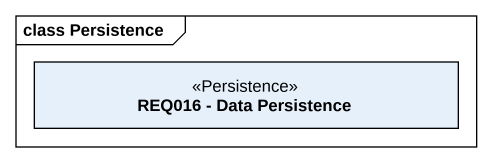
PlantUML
@startuml
mainframe class Persistence
hide circle
hide empty members
class "REQ016 - Data Persistence" as REQ016_Data_Persistence <<Persistence>>
@enduml
